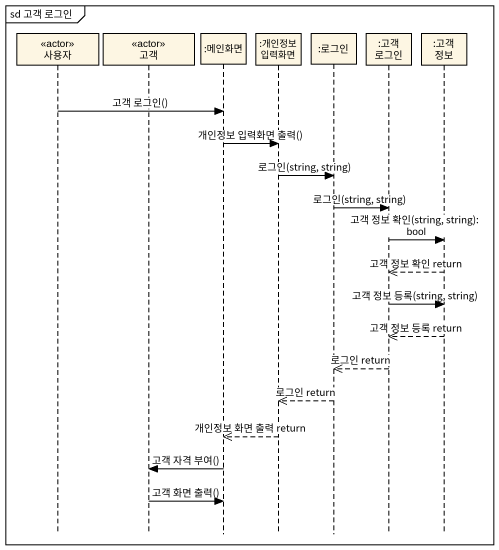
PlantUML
@startuml
mainframe sd 고객 로그인
hide footbox
participant 사용자 <<actor>>
participant 고객 <<actor>>
participant ":메인화면" as 메인화면
participant ":개인정보 입력화면" as 개인정보_입력화면
participant ":로그인" as 로그인
participant ":고객 로그인" as 고객_로그인
participant ":고객 정보" as 고객_정보

사용자 -> 메인화면 : 고객 로그인()
메인화면 -> 개인정보_입력화면 : 개인정보 입력화면 출력()
개인정보_입력화면 -> 로그인 : 로그인(string, string)
로그인 -> 고객_로그인 : 로그인(string, string)
고객_로그인 -> 고객_정보 : 고객 정보 확인(string, string): bool
고객_정보 -->> 고객_로그인 : 고객 정보 확인 return
고객_로그인 -> 고객_정보 : 고객 정보 등록(string, string)
고객_정보 -->> 고객_로그인 : 고객 정보 등록 return
고객_로그인 -->> 로그인 : 로그인 return
로그인 -->> 개인정보_입력화면 : 로그인 return
개인정보_입력화면 -->> 메인화면 : 개인정보 화면 출력 return
메인화면 -> 고객 : 고객 자격 부여()
고객 -> 메인화면 : 고객 화면 출력()
@enduml
